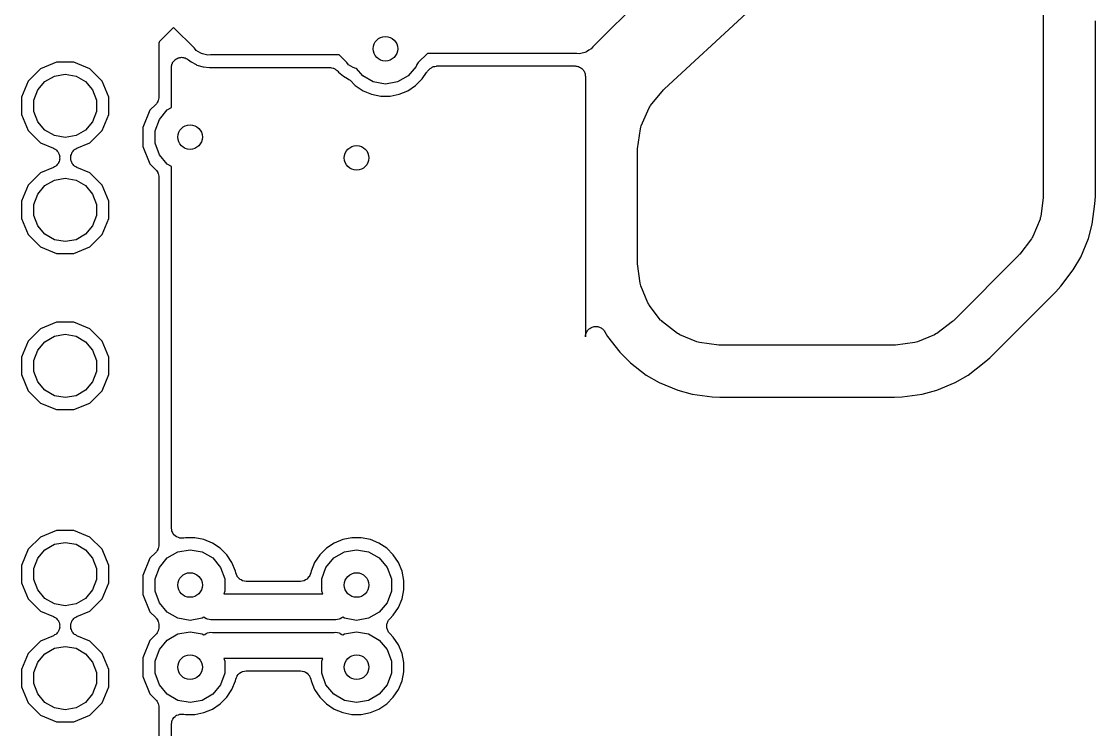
# Model space of a CAD drawing. Extents: x 50 to 248, y -151 to -36.
# Drawn here: x 104.34 to 130.56, y -84.82 to -67.54 of the extents above; entities that cross this region are included whole.
import ezdxf

# ---------------------------------------------------------------- set-up
doc = ezdxf.new("R2010")
doc.units = 0
doc.header["$MEASUREMENT"] = 0
doc.layers.add('BLACK', color=7, linetype='CONTINUOUS')

msp = doc.modelspace()

# ---------------------------------------------------------------- linework, layer by layer
at = {"layer": 'BLACK', "linetype": 'CONTINUOUS'}
for p, q in [((129.286, -60.399), (129.286, -71.7989)), ((120.007, -66.4415), (118.292, -68.1561)), ((120.036, -69.1807), (122.032, -67.3384)), ((130.556, -67.564), (130.56, -67.5421)), ((130.556, -71.8073), (130.556, -67.564)), ((130.56, -67.5421), (130.56, -67.5199)), ((108.055, -67.6812), (107.714, -68.0223)), ((108.565, -68.1909), (108.055, -67.6812)), ((107.701, -68.0419), (107.696, -68.065)), ((107.696, -68.065), (107.696, -69.3817)), ((107.714, -68.0223), (107.701, -68.0419)), ((118.292, -68.1561), (118.25, -68.2069)), ((108.165, -68.4278), (108.189, -68.4234)), ((108.189, -68.4234), (108.211, -68.4154)), ((108.211, -68.4154), (108.232, -68.4154)), ((108.232, -68.4154), (108.252, -68.4115)), ((108.252, -68.4115), (108.275, -68.4154)), ((108.275, -68.4154), (108.299, -68.4154)), ((108.299, -68.4154), (108.318, -68.4225)), ((108.318, -68.4225), (108.339, -68.4259)), ((108.339, -68.4259), (108.36, -68.4375)), ((108.607, -68.2417), (108.565, -68.1909)), ((108.665, -68.2749), (108.607, -68.2417)), ((108.719, -68.313), (108.665, -68.2749)), ((108.741, -68.3187), (108.719, -68.313)), ((108.76, -68.3299), (108.741, -68.3187)), ((108.825, -68.3414), (108.76, -68.3299)), ((108.889, -68.3586), (108.825, -68.3414)), ((108.955, -68.3528), (108.889, -68.3586)), ((112.096, -68.3528), (108.955, -68.3528)), ((112.284, -68.5409), (112.096, -68.3528)), ((114.253, -68.318), (114.03, -68.5409)), ((117.901, -68.318), (114.253, -68.318)), ((117.968, -68.3238), (117.901, -68.318)), ((118.032, -68.3066), (117.968, -68.3238)), ((118.097, -68.2951), (118.032, -68.3066)), ((118.116, -68.2839), (118.097, -68.2951)), ((118.138, -68.2781), (118.116, -68.2839)), ((118.192, -68.2401), (118.138, -68.2781)), ((118.25, -68.2069), (118.192, -68.2401)), ((105.198, -68.5292), (104.806, -68.6916)), ((105.622, -68.5292), (105.198, -68.5292)), ((106.014, -68.6916), (105.622, -68.5292)), ((108.001, -68.6655), (108.004, -68.645)), ((108.001, -69.6405), (108.001, -68.6655)), ((108.004, -68.6241), (108.012, -68.6019)), ((108.004, -68.645), (108.004, -68.6241)), ((108.012, -68.6019), (108.016, -68.5786)), ((108.016, -68.5786), (108.027, -68.5606)), ((108.027, -68.5606), (108.033, -68.5409)), ((108.033, -68.5409), (108.048, -68.5227)), ((108.048, -68.5227), (108.06, -68.5022)), ((108.06, -68.5022), (108.076, -68.4888)), ((108.076, -68.4888), (108.089, -68.4727)), ((108.089, -68.4727), (108.11, -68.4607)), ((108.11, -68.4607), (108.128, -68.4455)), ((108.128, -68.4455), (108.147, -68.4384)), ((108.147, -68.4384), (108.165, -68.4278)), ((108.36, -68.4375), (108.382, -68.4455)), ((108.382, -68.4455), (108.398, -68.4589)), ((108.398, -68.4589), (108.416, -68.4692)), ((108.416, -68.4692), (108.484, -68.5252)), ((108.484, -68.5252), (108.605, -68.5897)), ((108.605, -68.5897), (108.624, -68.5999)), ((108.624, -68.5999), (108.776, -68.646)), ((108.776, -68.646), (108.934, -68.6615)), ((108.934, -68.6615), (108.961, -68.6588)), ((108.961, -68.6588), (108.973, -68.6598)), ((108.973, -68.6598), (108.986, -68.6576)), ((108.986, -68.6576), (111.864, -68.6576)), ((111.864, -68.6576), (111.875, -68.6596)), ((111.875, -68.6596), (111.886, -68.6586)), ((111.886, -68.6586), (111.91, -68.665)), ((111.91, -68.665), (111.914, -68.6651)), ((111.914, -68.6651), (111.921, -68.6676)), ((111.921, -68.6676), (111.951, -68.6729)), ((111.951, -68.6729), (111.961, -68.6785)), ((111.961, -68.6785), (111.972, -68.6814)), ((111.972, -68.6814), (111.988, -68.6928)), ((112.326, -68.5917), (112.284, -68.5409)), ((112.384, -68.6249), (112.326, -68.5917)), ((112.438, -68.6629), (112.384, -68.6249)), ((112.46, -68.6687), (112.438, -68.6629)), ((112.479, -68.6799), (112.46, -68.6687)), ((112.524, -68.6878), (112.479, -68.6799)), ((112.672, -68.864), (112.524, -68.6878)), ((113.974, -68.6344), (113.781, -68.864)), ((113.991, -68.5876), (113.974, -68.6344)), ((114.03, -68.5409), (113.991, -68.5876)), ((114.314, -68.6908), (114.321, -68.6822)), ((114.321, -68.6822), (114.35, -68.6656)), ((114.35, -68.6656), (114.377, -68.6466)), ((114.377, -68.6466), (114.388, -68.6437)), ((114.388, -68.6437), (114.398, -68.6381)), ((114.398, -68.6381), (114.43, -68.6324)), ((114.43, -68.6324), (114.462, -68.6238)), ((114.462, -68.6238), (114.474, -68.6247)), ((114.474, -68.6247), (114.485, -68.6228)), ((114.485, -68.6228), (117.856, -68.6228)), ((117.856, -68.6228), (117.878, -68.6267)), ((117.878, -68.6267), (117.9, -68.6267)), ((117.9, -68.6267), (117.921, -68.6343)), ((117.921, -68.6343), (117.943, -68.6381)), ((117.943, -68.6381), (117.962, -68.6492)), ((117.962, -68.6492), (117.983, -68.6568)), ((117.983, -68.6568), (118, -68.6711)), ((118, -68.6711), (118.019, -68.6822)), ((118.019, -68.6822), (118.034, -68.6992)), ((104.806, -68.6916), (104.506, -68.9917)), ((104.913, -69.0033), (105.145, -68.8689)), ((105.145, -68.8689), (105.41, -68.8222)), ((105.41, -68.8222), (105.675, -68.8689)), ((105.675, -68.8689), (105.907, -69.0033)), ((106.314, -68.9917), (106.014, -68.6916)), ((111.988, -68.6928), (111.997, -68.6961)), ((111.997, -68.6961), (112.008, -68.7057)), ((112.008, -68.7057), (112.028, -68.717)), ((112.028, -68.717), (112.035, -68.7256)), ((112.035, -68.7256), (112.044, -68.732)), ((112.044, -68.732), (112.047, -68.7351)), ((112.047, -68.7351), (112.054, -68.7454)), ((112.054, -68.7454), (112.064, -68.7536)), ((112.064, -68.7536), (112.081, -68.7746)), ((112.081, -68.7746), (112.204, -68.8752)), ((112.204, -68.8752), (112.304, -68.9289)), ((112.304, -68.9289), (112.333, -68.952)), ((112.931, -69.0139), (112.672, -68.864)), ((113.781, -68.864), (113.522, -69.0139)), ((113.963, -69.0998), (114.123, -68.9389)), ((114.123, -68.9389), (114.227, -68.7833)), ((114.227, -68.7833), (114.236, -68.7743)), ((114.236, -68.7743), (114.242, -68.7633)), ((114.242, -68.7633), (114.25, -68.7536)), ((114.25, -68.7536), (114.26, -68.7454)), ((114.26, -68.7454), (114.267, -68.7351)), ((114.267, -68.7351), (114.305, -68.6972)), ((114.305, -68.6972), (114.314, -68.6908)), ((118.034, -68.6992), (118.051, -68.7135)), ((118.051, -68.7135), (118.062, -68.7328)), ((118.062, -68.7328), (118.076, -68.7498)), ((118.076, -68.7498), (118.084, -68.7707)), ((118.084, -68.7707), (118.095, -68.7899)), ((118.095, -68.7899), (118.099, -68.8118)), ((118.099, -68.8118), (118.106, -68.8327)), ((118.106, -68.8327), (118.106, -68.8549)), ((118.106, -68.8549), (118.11, -68.8768)), ((118.11, -68.8768), (118.11, -75.2361)), ((104.506, -68.9917), (104.343, -69.3838)), ((104.648, -69.4616), (104.74, -69.2091)), ((104.74, -69.2091), (104.913, -69.0033)), ((105.907, -69.0033), (106.08, -69.2091)), ((106.08, -69.2091), (106.172, -69.4616)), ((106.477, -69.3838), (106.314, -68.9917)), ((112.333, -68.952), (112.364, -68.9733)), ((112.364, -68.9733), (112.49, -69.0998)), ((112.49, -69.0998), (112.68, -69.2262)), ((113.227, -69.0659), (112.931, -69.0139)), ((113.522, -69.0139), (113.227, -69.0659)), ((113.774, -69.2262), (113.963, -69.0998)), ((119.698, -69.5892), (120.012, -69.2061)), ((120.012, -69.2061), (120.026, -69.1947)), ((120.026, -69.1947), (120.036, -69.1807)), ((104.343, -69.3838), (104.343, -69.8082)), ((104.648, -69.7304), (104.648, -69.4616)), ((106.172, -69.4616), (106.172, -69.7304)), ((106.477, -69.8082), (106.477, -69.3838)), ((107.681, -69.4685), (107.675, -69.4782)), ((107.686, -69.4358), (107.681, -69.4685)), ((107.695, -69.4038), (107.686, -69.4358)), ((107.696, -69.3817), (107.694, -69.3927)), ((107.694, -69.3927), (107.695, -69.4038)), ((112.68, -69.2262), (112.89, -69.3132)), ((112.89, -69.3132), (113.113, -69.3576)), ((113.113, -69.3576), (113.34, -69.3576)), ((113.34, -69.3576), (113.563, -69.3132)), ((113.563, -69.3132), (113.774, -69.2262)), ((104.74, -69.9829), (104.648, -69.7304)), ((106.172, -69.7304), (106.08, -69.9829)), ((107.479, -69.7039), (107.303, -70.1283)), ((107.622, -69.5613), (107.479, -69.7039)), ((107.628, -69.5521), (107.622, -69.5613)), ((107.637, -69.5449), (107.628, -69.5521)), ((107.653, -69.5162), (107.637, -69.5449)), ((107.672, -69.489), (107.653, -69.5162)), ((107.675, -69.4782), (107.672, -69.489)), ((107.711, -69.9264), (107.903, -69.6968)), ((107.903, -69.6968), (108.001, -69.6405)), ((119.469, -70.0866), (119.661, -69.6486)), ((119.661, -69.6486), (119.68, -69.6196)), ((119.68, -69.6196), (119.698, -69.5892)), ((104.343, -69.8082), (104.506, -70.2003)), ((104.913, -70.1887), (104.74, -69.9829)), ((106.08, -69.9829), (105.907, -70.1887)), ((106.314, -70.2003), (106.477, -69.8082)), ((107.608, -70.2081), (107.711, -69.9264)), ((104.506, -70.2003), (104.806, -70.5004)), ((105.145, -70.3231), (104.913, -70.1887)), ((105.907, -70.1887), (105.675, -70.3231)), ((106.014, -70.5004), (106.314, -70.2003)), ((107.303, -70.1283), (107.303, -70.5877)), ((107.608, -70.5079), (107.608, -70.2081)), ((119.382, -70.6448), (119.45, -70.1537)), ((119.45, -70.1537), (119.461, -70.1205)), ((119.461, -70.1205), (119.469, -70.0866)), ((104.806, -70.5004), (105.122, -70.6313)), ((105.41, -70.3698), (105.145, -70.3231)), ((105.675, -70.3231), (105.41, -70.3698)), ((105.698, -70.6313), (106.014, -70.5004)), ((107.711, -70.7896), (107.608, -70.5079)), ((105.122, -70.6313), (105.15, -70.6492)), ((105.15, -70.6492), (105.179, -70.6645)), ((105.179, -70.6645), (105.187, -70.6727)), ((105.187, -70.6727), (105.196, -70.6787)), ((105.196, -70.6787), (105.216, -70.7051)), ((105.216, -70.7051), (105.239, -70.7295)), ((105.239, -70.7295), (105.243, -70.7399)), ((105.243, -70.7399), (105.25, -70.7487)), ((105.25, -70.7487), (105.26, -70.7804)), ((105.26, -70.7804), (105.273, -70.811)), ((105.547, -70.811), (105.56, -70.7804)), ((105.56, -70.7804), (105.57, -70.7487)), ((105.57, -70.7487), (105.577, -70.7398)), ((105.577, -70.7398), (105.581, -70.7295)), ((105.581, -70.7295), (105.604, -70.7051)), ((105.604, -70.7051), (105.624, -70.6787)), ((105.624, -70.6787), (105.633, -70.6727)), ((105.633, -70.6727), (105.641, -70.6645)), ((105.641, -70.6645), (105.67, -70.6492)), ((105.67, -70.6492), (105.698, -70.6313)), ((107.303, -70.5877), (107.479, -71.0121)), ((119.38, -70.6797), (119.383, -70.6624)), ((119.38, -73.4214), (119.38, -70.6797)), ((119.383, -70.6624), (119.382, -70.6448)), ((105.216, -71.0269), (105.196, -71.0533)), ((105.239, -71.0025), (105.216, -71.0269)), ((105.243, -70.9921), (105.239, -71.0025)), ((105.25, -70.9833), (105.243, -70.9921)), ((105.26, -70.9516), (105.25, -70.9833)), ((105.273, -70.921), (105.26, -70.9516)), ((105.273, -70.811), (105.273, -70.8222)), ((105.273, -70.8222), (105.276, -70.8328)), ((105.276, -70.8992), (105.273, -70.9098)), ((105.273, -70.9098), (105.273, -70.921)), ((105.276, -70.8328), (105.275, -70.866)), ((105.275, -70.866), (105.276, -70.8992)), ((105.544, -70.8328), (105.547, -70.8222)), ((105.545, -70.866), (105.544, -70.8328)), ((105.544, -70.8992), (105.545, -70.866)), ((105.547, -70.9098), (105.544, -70.8992)), ((105.547, -70.8222), (105.547, -70.811)), ((105.547, -70.921), (105.547, -70.9098)), ((105.56, -70.9516), (105.547, -70.921)), ((105.57, -70.9833), (105.56, -70.9516)), ((105.577, -70.9922), (105.57, -70.9833)), ((105.581, -71.0025), (105.577, -70.9922)), ((105.604, -71.0269), (105.581, -71.0025)), ((105.624, -71.0533), (105.604, -71.0269)), ((107.479, -71.0121), (107.622, -71.1547)), ((107.903, -71.0192), (107.711, -70.7896)), ((108.001, -71.0755), (107.903, -71.0192)), ((104.806, -71.2316), (104.506, -71.5317)), ((105.122, -71.1007), (104.806, -71.2316)), ((105.15, -71.0828), (105.122, -71.1007)), ((105.179, -71.0675), (105.15, -71.0828)), ((105.187, -71.0593), (105.179, -71.0675)), ((105.196, -71.0533), (105.187, -71.0593)), ((105.633, -71.0593), (105.624, -71.0533)), ((105.641, -71.0675), (105.633, -71.0593)), ((105.67, -71.0828), (105.641, -71.0675)), ((105.698, -71.1007), (105.67, -71.0828)), ((106.014, -71.2316), (105.698, -71.1007)), ((106.314, -71.5317), (106.014, -71.2316)), ((107.622, -71.1547), (107.628, -71.1639)), ((107.628, -71.1639), (107.637, -71.1711)), ((107.637, -71.1711), (107.653, -71.1998)), ((107.653, -71.1998), (107.672, -71.227)), ((107.672, -71.227), (107.675, -71.2378)), ((107.675, -71.2378), (107.681, -71.2475)), ((107.681, -71.2475), (107.686, -71.2802)), ((107.686, -71.2802), (107.695, -71.3122)), ((108.001, -79.8976), (108.001, -71.0755)), ((104.506, -71.5317), (104.343, -71.9238)), ((104.74, -71.7491), (104.913, -71.5433)), ((104.913, -71.5433), (105.145, -71.4089)), ((105.145, -71.4089), (105.41, -71.3622)), ((105.41, -71.3622), (105.675, -71.4089)), ((105.675, -71.4089), (105.907, -71.5433)), ((105.907, -71.5433), (106.08, -71.7491)), ((106.477, -71.9238), (106.314, -71.5317)), ((107.695, -71.3122), (107.694, -71.3233)), ((107.694, -71.3233), (107.696, -71.3343)), ((107.696, -71.3343), (107.696, -80.3173)), ((104.648, -72.0016), (104.74, -71.7491)), ((106.08, -71.7491), (106.172, -72.0016)), ((129.284, -71.8321), (129.222, -72.3001)), ((129.286, -71.7989), (129.283, -71.8154)), ((129.283, -71.8154), (129.284, -71.8321)), ((130.544, -71.9896), (130.556, -71.8073)), ((104.343, -71.9238), (104.343, -72.3482)), ((104.648, -72.2704), (104.648, -72.0016)), ((106.172, -72.0016), (106.172, -72.2704)), ((106.477, -72.3482), (106.477, -71.9238)), ((130.479, -72.4825), (130.544, -71.9896)), ((104.343, -72.3482), (104.506, -72.7403)), ((104.74, -72.5229), (104.648, -72.2704)), ((106.172, -72.2704), (106.08, -72.5229)), ((106.314, -72.7403), (106.477, -72.3482)), ((129.212, -72.3317), (129.205, -72.3641)), ((129.222, -72.3001), (129.212, -72.3317)), ((104.913, -72.7287), (104.74, -72.5229)), ((106.08, -72.5229), (105.907, -72.7287)), ((129.205, -72.3641), (129.031, -72.7847)), ((130.385, -72.8346), (130.479, -72.4825)), ((104.506, -72.7403), (104.806, -73.0404)), ((105.145, -72.8631), (104.913, -72.7287)), ((105.41, -72.9098), (105.145, -72.8631)), ((105.675, -72.8631), (105.41, -72.9098)), ((105.907, -72.7287), (105.675, -72.8631)), ((106.014, -73.0404), (106.314, -72.7403)), ((128.998, -72.8421), (128.71, -73.2166)), ((129.013, -72.8127), (128.998, -72.8421)), ((129.031, -72.7847), (129.013, -72.8127)), ((130.198, -73.2862), (130.385, -72.8346)), ((104.806, -73.0404), (105.198, -73.2028)), ((105.622, -73.2028), (106.014, -73.0404)), ((105.198, -73.2028), (105.622, -73.2028)), ((128.688, -73.2416), (127.09, -74.8404)), ((128.698, -73.2279), (128.688, -73.2416)), ((128.71, -73.2166), (128.698, -73.2279)), ((130.015, -73.6019), (130.198, -73.2862)), ((119.383, -73.4378), (119.38, -73.4214)), ((119.382, -73.4545), (119.383, -73.4378)), ((119.444, -73.9225), (119.382, -73.4545)), ((129.713, -73.9963), (130.015, -73.6019)), ((119.454, -73.9541), (119.444, -73.9225)), ((119.461, -73.9865), (119.454, -73.9541)), ((119.635, -74.4071), (119.461, -73.9865)), ((127.982, -75.7444), (129.592, -74.1337)), ((129.592, -74.1337), (129.713, -73.9963)), ((119.653, -74.4351), (119.635, -74.4071)), ((119.668, -74.4645), (119.653, -74.4351)), ((119.945, -74.8257), (119.668, -74.4645)), ((105.198, -74.8792), (104.806, -75.0416)), ((105.622, -74.8792), (105.198, -74.8792)), ((106.014, -75.0416), (105.622, -74.8792)), ((119.97, -74.8481), (119.945, -74.8257)), ((119.992, -74.8726), (119.97, -74.8481)), ((120.353, -75.1497), (119.992, -74.8726)), ((127.065, -74.8623), (126.69, -75.1497)), ((127.076, -74.85), (127.065, -74.8623)), ((127.09, -74.8404), (127.076, -74.85)), ((104.806, -75.0416), (104.506, -75.3417)), ((104.913, -75.3533), (105.145, -75.2189)), ((105.145, -75.2189), (105.41, -75.1722)), ((105.41, -75.1722), (105.675, -75.2189)), ((105.675, -75.2189), (105.907, -75.3533)), ((106.314, -75.3417), (106.014, -75.0416)), ((118.11, -75.2361), (118.114, -75.2142)), ((118.114, -75.192), (118.121, -75.1711)), ((118.114, -75.2142), (118.114, -75.192)), ((118.121, -75.1711), (118.125, -75.1492)), ((118.125, -75.1492), (118.136, -75.1299)), ((118.136, -75.1299), (118.144, -75.1091)), ((118.144, -75.1091), (118.158, -75.092)), ((118.158, -75.092), (118.169, -75.0728)), ((118.169, -75.0728), (118.186, -75.0585)), ((118.186, -75.0585), (118.201, -75.0415)), ((118.201, -75.0415), (118.22, -75.0304)), ((118.22, -75.0304), (118.237, -75.0161)), ((118.237, -75.0161), (118.258, -75.0085)), ((118.258, -75.0085), (118.277, -74.9974)), ((118.277, -74.9974), (118.299, -74.9935)), ((118.299, -74.9935), (118.32, -74.9859)), ((118.32, -74.9859), (118.342, -74.9859)), ((118.342, -74.9859), (118.364, -74.9821)), ((118.364, -74.9821), (118.386, -74.9859)), ((118.386, -74.9859), (118.408, -74.9859)), ((118.408, -74.9859), (118.429, -74.9935)), ((118.429, -74.9935), (118.451, -74.9974)), ((118.451, -74.9974), (118.47, -75.0085)), ((118.47, -75.0085), (118.491, -75.0161)), ((118.491, -75.0161), (118.508, -75.0304)), ((118.508, -75.0304), (118.527, -75.0415)), ((118.527, -75.0415), (118.542, -75.0585)), ((118.542, -75.0585), (118.559, -75.0728)), ((118.559, -75.0728), (118.57, -75.092)), ((118.57, -75.092), (118.584, -75.1091)), ((118.584, -75.1091), (118.651, -75.2243)), ((118.651, -75.2243), (118.948, -75.6121)), ((120.383, -75.165), (120.353, -75.1497)), ((120.411, -75.1828), (120.383, -75.165)), ((120.831, -75.3571), (120.411, -75.1828)), ((126.633, -75.1828), (126.212, -75.3571)), ((126.661, -75.165), (126.633, -75.1828)), ((126.69, -75.1497), (126.661, -75.165)), ((104.506, -75.3417), (104.343, -75.7338)), ((104.74, -75.5591), (104.913, -75.3533)), ((105.907, -75.3533), (106.08, -75.5591)), ((106.477, -75.7338), (106.314, -75.3417)), ((120.864, -75.3642), (120.831, -75.3571)), ((120.896, -75.3742), (120.864, -75.3642)), ((121.363, -75.4358), (120.896, -75.3742)), ((121.38, -75.4351), (121.363, -75.4358)), ((121.397, -75.438), (121.38, -75.4351)), ((125.647, -75.438), (121.397, -75.438)), ((125.663, -75.4351), (125.647, -75.438)), ((125.68, -75.4358), (125.663, -75.4351)), ((126.148, -75.3742), (125.68, -75.4358)), ((126.18, -75.3642), (126.148, -75.3742)), ((126.212, -75.3571), (126.18, -75.3642)), ((104.343, -75.7338), (104.343, -76.1582)), ((104.648, -75.8116), (104.74, -75.5591)), ((106.08, -75.5591), (106.172, -75.8116)), ((106.477, -76.1582), (106.477, -75.7338)), ((118.948, -75.6121), (119.206, -75.8699)), ((127.844, -75.8648), (127.982, -75.7444)), ((104.648, -76.0804), (104.648, -75.8116)), ((106.172, -75.8116), (106.172, -76.0804)), ((119.206, -75.8699), (119.594, -76.1675)), ((127.45, -76.1675), (127.844, -75.8648)), ((104.343, -76.1582), (104.506, -76.5503)), ((104.74, -76.3329), (104.648, -76.0804)), ((106.172, -76.0804), (106.08, -76.3329)), ((106.314, -76.5503), (106.477, -76.1582)), ((119.594, -76.1675), (119.909, -76.3497)), ((127.134, -76.3497), (127.45, -76.1675)), ((104.506, -76.5503), (104.806, -76.8504)), ((104.913, -76.5387), (104.74, -76.3329)), ((105.145, -76.6731), (104.913, -76.5387)), ((105.907, -76.5387), (105.675, -76.6731)), ((106.08, -76.3329), (105.907, -76.5387)), ((106.014, -76.8504), (106.314, -76.5503)), ((119.909, -76.3497), (120.361, -76.5368)), ((120.361, -76.5368), (120.713, -76.6312)), ((126.33, -76.6312), (126.683, -76.5368)), ((126.683, -76.5368), (127.134, -76.3497)), ((105.41, -76.7198), (105.145, -76.6731)), ((105.675, -76.6731), (105.41, -76.7198)), ((120.713, -76.6312), (121.206, -76.696)), ((121.206, -76.696), (121.388, -76.708)), ((121.388, -76.708), (125.655, -76.708)), ((125.655, -76.708), (125.838, -76.696)), ((125.838, -76.696), (126.33, -76.6312)), ((104.806, -76.8504), (105.198, -77.0128)), ((105.198, -77.0128), (105.622, -77.0128)), ((105.622, -77.0128), (106.014, -76.8504)), ((105.198, -79.9592), (104.806, -80.1216)), ((105.622, -79.9592), (105.198, -79.9592)), ((106.014, -80.1216), (105.622, -79.9592)), ((108.001, -79.9004), (108.001, -79.8976)), ((108.001, -79.9032), (108.001, -79.9004)), ((108.009, -79.9437), (108.001, -79.9032)), ((108.016, -79.9845), (108.009, -79.9437)), ((104.806, -80.1216), (104.506, -80.4217)), ((106.314, -80.4217), (106.014, -80.1216)), ((108.018, -79.9869), (108.016, -79.9845)), ((108.018, -79.9897), (108.018, -79.9869)), ((108.04, -80.0251), (108.018, -79.9897)), ((108.06, -80.0609), (108.04, -80.0251)), ((108.062, -80.0627), (108.06, -80.0609)), ((108.064, -80.0651), (108.062, -80.0627)), ((108.096, -80.091), (108.064, -80.0651)), ((108.128, -80.1176), (108.096, -80.091)), ((108.13, -80.1185), (108.128, -80.1176)), ((108.133, -80.1203), (108.13, -80.1185)), ((108.172, -80.1336), (108.133, -80.1203)), ((108.211, -80.1478), (108.172, -80.1336)), ((108.214, -80.1478), (108.211, -80.1478)), ((108.216, -80.1487), (108.214, -80.1478)), ((108.258, -80.1478), (108.216, -80.1487)), ((108.299, -80.1478), (108.258, -80.1478)), ((108.302, -80.1468), (108.299, -80.1478)), ((108.304, -80.1467), (108.302, -80.1468)), ((108.344, -80.1388), (108.304, -80.1467)), ((108.572, -80.1388), (108.344, -80.1388)), ((108.795, -80.1832), (108.572, -80.1388)), ((109.005, -80.2702), (108.795, -80.1832)), ((112.185, -80.1832), (111.975, -80.2702)), ((112.408, -80.1388), (112.185, -80.1832)), ((112.636, -80.1388), (112.408, -80.1388)), ((112.859, -80.1832), (112.636, -80.1388)), ((113.069, -80.2702), (112.859, -80.1832)), ((104.506, -80.4217), (104.343, -80.8138)), ((104.74, -80.6391), (104.913, -80.4333)), ((104.913, -80.4333), (105.145, -80.2989)), ((105.145, -80.2989), (105.41, -80.2522)), ((105.41, -80.2522), (105.675, -80.2989)), ((105.675, -80.2989), (105.907, -80.4333)), ((105.907, -80.4333), (106.08, -80.6391)), ((106.477, -80.8138), (106.314, -80.4217)), ((107.637, -80.4805), (107.628, -80.4877)), ((107.653, -80.4518), (107.637, -80.4805)), ((107.672, -80.4246), (107.653, -80.4518)), ((107.675, -80.4138), (107.672, -80.4246)), ((107.681, -80.4041), (107.675, -80.4138)), ((107.686, -80.3714), (107.681, -80.4041)), ((107.695, -80.3394), (107.686, -80.3714)), ((107.696, -80.3173), (107.694, -80.3283)), ((107.694, -80.3283), (107.695, -80.3394)), ((107.903, -80.6324), (108.163, -80.4825)), ((108.163, -80.4825), (108.458, -80.4305)), ((108.458, -80.4305), (108.753, -80.4825)), ((108.753, -80.4825), (109.013, -80.6324)), ((109.194, -80.3966), (109.005, -80.2702)), ((109.355, -80.5575), (109.194, -80.3966)), ((111.786, -80.3966), (111.625, -80.5575)), ((111.975, -80.2702), (111.786, -80.3966)), ((111.967, -80.6324), (112.227, -80.4825)), ((112.227, -80.4825), (112.522, -80.4305)), ((112.522, -80.4305), (112.817, -80.4825)), ((112.817, -80.4825), (113.077, -80.6324)), ((113.258, -80.3966), (113.069, -80.2702)), ((113.419, -80.5575), (113.258, -80.3966)), ((104.648, -80.8916), (104.74, -80.6391)), ((106.08, -80.6391), (106.172, -80.8916)), ((107.479, -80.6395), (107.303, -81.0639)), ((107.622, -80.4969), (107.479, -80.6395)), ((107.628, -80.4877), (107.622, -80.4969)), ((107.711, -80.862), (107.903, -80.6324)), ((109.013, -80.6324), (109.205, -80.862)), ((109.481, -80.7466), (109.355, -80.5575)), ((109.568, -80.9568), (109.481, -80.7466)), ((111.499, -80.7466), (111.412, -80.9568)), ((111.625, -80.5575), (111.499, -80.7466)), ((111.775, -80.862), (111.967, -80.6324)), ((113.077, -80.6324), (113.269, -80.862)), ((113.545, -80.7466), (113.419, -80.5575)), ((113.632, -80.9568), (113.545, -80.7466)), ((104.343, -80.8138), (104.343, -81.2382)), ((104.648, -81.1604), (104.648, -80.8916)), ((106.172, -80.8916), (106.172, -81.1604)), ((106.477, -81.2382), (106.477, -80.8138)), ((107.608, -81.1437), (107.711, -80.862)), ((109.205, -80.862), (109.308, -81.1437)), ((109.577, -80.9994), (109.568, -80.9568)), ((109.592, -81.0379), (109.577, -80.9994)), ((111.403, -80.9994), (111.388, -81.0379)), ((111.412, -80.9568), (111.403, -80.9994)), ((111.672, -81.1437), (111.775, -80.862)), ((113.269, -80.862), (113.372, -81.1437)), ((113.677, -81.1799), (113.632, -80.9568)), ((104.343, -81.2382), (104.506, -81.6303)), ((104.74, -81.4129), (104.648, -81.1604)), ((106.172, -81.1604), (106.08, -81.4129)), ((106.314, -81.6303), (106.477, -81.2382)), ((107.303, -81.0639), (107.303, -81.5233)), ((107.608, -81.4435), (107.608, -81.1437)), ((109.308, -81.1437), (109.308, -81.4435)), ((109.606, -81.0768), (109.592, -81.0379)), ((109.608, -81.079), (109.606, -81.0768)), ((109.609, -81.0816), (109.608, -81.079)), ((109.636, -81.1127), (109.609, -81.0816)), ((109.663, -81.1444), (109.636, -81.1127)), ((109.665, -81.1458), (109.663, -81.1444)), ((109.667, -81.1479), (109.665, -81.1458)), ((109.703, -81.1678), (109.667, -81.1479)), ((109.739, -81.1885), (109.703, -81.1678)), ((109.742, -81.189), (109.739, -81.1885)), ((109.744, -81.1903), (109.742, -81.189)), ((109.785, -81.1966), (109.744, -81.1903)), ((109.826, -81.2038), (109.785, -81.1966)), ((111.154, -81.2038), (109.826, -81.2038)), ((111.195, -81.1966), (111.154, -81.2038)), ((111.236, -81.1903), (111.195, -81.1966)), ((111.238, -81.189), (111.236, -81.1903)), ((111.241, -81.1885), (111.238, -81.189)), ((111.277, -81.1678), (111.241, -81.1885)), ((111.313, -81.1479), (111.277, -81.1678)), ((111.315, -81.1458), (111.313, -81.1479)), ((111.317, -81.1444), (111.315, -81.1458)), ((111.344, -81.1127), (111.317, -81.1444)), ((111.371, -81.0816), (111.344, -81.1127)), ((111.372, -81.079), (111.371, -81.0816)), ((111.374, -81.0768), (111.372, -81.079)), ((111.388, -81.0379), (111.374, -81.0768)), ((111.672, -81.4435), (111.672, -81.1437)), ((113.372, -81.1437), (113.372, -81.4435)), ((113.677, -81.4073), (113.677, -81.1799)), ((104.913, -81.6187), (104.74, -81.4129)), ((106.08, -81.4129), (105.907, -81.6187)), ((107.303, -81.5233), (107.479, -81.9477)), ((107.711, -81.7252), (107.608, -81.4435)), ((109.308, -81.4435), (109.284, -81.5086)), ((109.284, -81.5086), (111.696, -81.5086)), ((111.696, -81.5086), (111.672, -81.4435)), ((113.372, -81.4435), (113.269, -81.7252)), ((113.632, -81.6304), (113.677, -81.4073)), ((104.506, -81.6303), (104.806, -81.9304)), ((105.145, -81.7531), (104.913, -81.6187)), ((105.41, -81.7998), (105.145, -81.7531)), ((105.675, -81.7531), (105.41, -81.7998)), ((105.907, -81.6187), (105.675, -81.7531)), ((106.014, -81.9304), (106.314, -81.6303)), ((107.903, -81.9548), (107.711, -81.7252)), ((113.269, -81.7252), (113.077, -81.9548)), ((113.545, -81.8406), (113.632, -81.6304)), ((104.806, -81.9304), (105.122, -82.0613)), ((105.698, -82.0613), (106.014, -81.9304)), ((107.479, -81.9477), (107.622, -82.0903)), ((108.163, -82.1047), (107.903, -81.9548)), ((113.077, -81.9548), (112.817, -82.1047)), ((113.332, -82.1164), (113.419, -82.0297)), ((113.419, -82.0297), (113.545, -81.8406)), ((105.122, -82.0613), (105.15, -82.0792)), ((105.15, -82.0792), (105.179, -82.0945)), ((105.179, -82.0945), (105.187, -82.1027)), ((105.187, -82.1027), (105.196, -82.1087)), ((105.196, -82.1087), (105.216, -82.1351)), ((105.216, -82.1351), (105.239, -82.1595)), ((105.239, -82.1595), (105.243, -82.1699)), ((105.243, -82.1699), (105.25, -82.1787)), ((105.25, -82.1787), (105.26, -82.2104)), ((105.26, -82.2104), (105.273, -82.241)), ((105.273, -82.241), (105.273, -82.2522)), ((105.273, -82.2522), (105.276, -82.2628)), ((105.276, -82.2628), (105.275, -82.296)), ((105.275, -82.296), (105.276, -82.3292)), ((105.544, -82.2628), (105.547, -82.2522)), ((105.545, -82.296), (105.544, -82.2628)), ((105.544, -82.3292), (105.545, -82.296)), ((105.547, -82.241), (105.56, -82.2104)), ((105.547, -82.2522), (105.547, -82.241)), ((105.56, -82.2104), (105.57, -82.1787)), ((105.57, -82.1787), (105.577, -82.1698)), ((105.577, -82.1698), (105.581, -82.1595)), ((105.581, -82.1595), (105.604, -82.1351)), ((105.604, -82.1351), (105.624, -82.1087)), ((105.624, -82.1087), (105.633, -82.1027)), ((105.633, -82.1027), (105.641, -82.0945)), ((105.641, -82.0945), (105.67, -82.0792)), ((105.67, -82.0792), (105.698, -82.0613)), ((107.622, -82.0903), (107.628, -82.0995)), ((107.628, -82.0995), (107.637, -82.1067)), ((107.637, -82.1067), (107.653, -82.1354)), ((107.653, -82.1354), (107.672, -82.1626)), ((107.672, -82.1626), (107.675, -82.1734)), ((107.675, -82.1734), (107.681, -82.1831)), ((107.681, -82.1831), (107.686, -82.2158)), ((107.686, -82.2158), (107.695, -82.2478)), ((107.695, -82.2478), (107.694, -82.2589)), ((107.694, -82.2589), (107.696, -82.2699)), ((107.696, -82.2699), (107.696, -82.3221)), ((108.458, -82.1567), (108.163, -82.1047)), ((108.753, -82.1047), (108.458, -82.1567)), ((108.796, -82.0802), (108.753, -82.1047)), ((108.82, -82.0941), (108.796, -82.0802)), ((108.854, -82.1183), (108.82, -82.0941)), ((108.868, -82.122), (108.854, -82.1183)), ((108.88, -82.1291), (108.868, -82.122)), ((108.922, -82.1364), (108.88, -82.1291)), ((108.962, -82.1473), (108.922, -82.1364)), ((109.004, -82.1436), (108.962, -82.1473)), ((111.976, -82.1436), (109.004, -82.1436)), ((112.018, -82.1473), (111.976, -82.1436)), ((112.058, -82.1364), (112.018, -82.1473)), ((112.1, -82.1291), (112.058, -82.1364)), ((112.112, -82.122), (112.1, -82.1291)), ((112.126, -82.1183), (112.112, -82.122)), ((112.16, -82.0941), (112.126, -82.1183)), ((112.184, -82.0802), (112.16, -82.0941)), ((112.227, -82.1047), (112.184, -82.0802)), ((112.522, -82.1567), (112.227, -82.1047)), ((112.817, -82.1047), (112.522, -82.1567)), ((113.259, -82.2739), (113.265, -82.2524)), ((113.261, -82.296), (113.259, -82.2739)), ((113.259, -82.3181), (113.261, -82.296)), ((113.265, -82.3396), (113.259, -82.3181)), ((113.265, -82.2524), (113.267, -82.2303)), ((113.267, -82.2303), (113.276, -82.2101)), ((113.276, -82.2101), (113.282, -82.1887)), ((113.282, -82.1887), (113.294, -82.1705)), ((113.294, -82.1705), (113.304, -82.1503)), ((113.304, -82.1503), (113.32, -82.1346)), ((113.32, -82.1346), (113.332, -82.1164)), ((105.122, -82.5307), (104.806, -82.6616)), ((105.15, -82.5128), (105.122, -82.5307)), ((105.179, -82.4975), (105.15, -82.5128)), ((105.187, -82.4893), (105.179, -82.4975)), ((105.196, -82.4833), (105.187, -82.4893)), ((105.216, -82.4569), (105.196, -82.4833)), ((105.239, -82.4325), (105.216, -82.4569)), ((105.243, -82.4221), (105.239, -82.4325)), ((105.25, -82.4133), (105.243, -82.4221)), ((105.26, -82.3816), (105.25, -82.4133)), ((105.273, -82.351), (105.26, -82.3816)), ((105.276, -82.3292), (105.273, -82.3398)), ((105.273, -82.3398), (105.273, -82.351)), ((105.547, -82.3398), (105.544, -82.3292)), ((105.547, -82.351), (105.547, -82.3398)), ((105.56, -82.3816), (105.547, -82.351)), ((105.57, -82.4133), (105.56, -82.3816)), ((105.577, -82.4222), (105.57, -82.4133)), ((105.581, -82.4325), (105.577, -82.4222)), ((105.604, -82.4569), (105.581, -82.4325)), ((105.624, -82.4833), (105.604, -82.4569)), ((105.633, -82.4893), (105.624, -82.4833)), ((105.641, -82.4975), (105.633, -82.4893)), ((105.67, -82.5128), (105.641, -82.4975)), ((105.698, -82.5307), (105.67, -82.5128)), ((106.014, -82.6616), (105.698, -82.5307)), ((107.622, -82.5017), (107.479, -82.6443)), ((107.628, -82.4925), (107.622, -82.5017)), ((107.637, -82.4853), (107.628, -82.4925)), ((107.653, -82.4566), (107.637, -82.4853)), ((107.672, -82.4294), (107.653, -82.4566)), ((107.675, -82.4186), (107.672, -82.4294)), ((107.681, -82.4089), (107.675, -82.4186)), ((107.686, -82.3762), (107.681, -82.4089)), ((107.695, -82.3442), (107.686, -82.3762)), ((107.696, -82.3221), (107.694, -82.3331)), ((107.694, -82.3331), (107.695, -82.3442)), ((107.903, -82.6372), (108.163, -82.4873)), ((108.163, -82.4873), (108.458, -82.4353)), ((108.458, -82.4353), (108.753, -82.4873)), ((108.753, -82.4873), (108.796, -82.5118)), ((108.796, -82.5118), (108.82, -82.4979)), ((108.82, -82.4979), (108.854, -82.4737)), ((108.854, -82.4737), (108.868, -82.47)), ((108.868, -82.47), (108.88, -82.4629)), ((108.88, -82.4629), (108.922, -82.4556)), ((108.922, -82.4556), (108.962, -82.4447)), ((108.962, -82.4447), (109.004, -82.4484)), ((109.004, -82.4484), (111.976, -82.4484)), ((111.976, -82.4484), (112.018, -82.4447)), ((112.018, -82.4447), (112.058, -82.4556)), ((112.058, -82.4556), (112.1, -82.4629)), ((112.1, -82.4629), (112.112, -82.47)), ((112.112, -82.47), (112.126, -82.4737)), ((112.126, -82.4737), (112.16, -82.4979)), ((112.16, -82.4979), (112.184, -82.5118)), ((112.184, -82.5118), (112.227, -82.4873)), ((112.227, -82.4873), (112.522, -82.4353)), ((112.522, -82.4353), (112.817, -82.4873)), ((112.817, -82.4873), (113.077, -82.6372)), ((113.267, -82.3617), (113.265, -82.3396)), ((113.276, -82.3819), (113.267, -82.3617)), ((113.282, -82.4033), (113.276, -82.3819)), ((113.294, -82.4215), (113.282, -82.4033)), ((113.304, -82.4417), (113.294, -82.4215)), ((113.32, -82.4574), (113.304, -82.4417)), ((113.332, -82.4756), (113.32, -82.4574)), ((113.419, -82.5623), (113.332, -82.4756)), ((113.545, -82.7514), (113.419, -82.5623)), ((104.806, -82.6616), (104.506, -82.9617)), ((104.913, -82.9733), (105.145, -82.8389)), ((105.145, -82.8389), (105.41, -82.7922)), ((105.41, -82.7922), (105.675, -82.8389)), ((105.675, -82.8389), (105.907, -82.9733)), ((106.314, -82.9617), (106.014, -82.6616)), ((107.479, -82.6443), (107.303, -83.0687)), ((107.711, -82.8668), (107.903, -82.6372)), ((113.077, -82.6372), (113.269, -82.8668)), ((113.632, -82.9616), (113.545, -82.7514)), ((104.506, -82.9617), (104.343, -83.3538)), ((104.74, -83.1791), (104.913, -82.9733)), ((105.907, -82.9733), (106.08, -83.1791)), ((106.477, -83.3538), (106.314, -82.9617)), ((107.303, -83.0687), (107.303, -83.5281)), ((107.608, -83.1485), (107.711, -82.8668)), ((111.696, -83.0834), (109.284, -83.0834)), ((109.284, -83.0834), (109.308, -83.1485)), ((111.672, -83.1485), (111.696, -83.0834)), ((113.269, -82.8668), (113.372, -83.1485)), ((113.677, -83.1847), (113.632, -82.9616)), ((104.343, -83.3538), (104.343, -83.7782)), ((104.648, -83.4316), (104.74, -83.1791)), ((106.08, -83.1791), (106.172, -83.4316)), ((106.477, -83.7782), (106.477, -83.3538)), ((107.608, -83.4483), (107.608, -83.1485)), ((109.308, -83.1485), (109.308, -83.4483)), ((111.672, -83.4483), (111.672, -83.1485)), ((113.372, -83.1485), (113.372, -83.4483)), ((113.677, -83.4121), (113.677, -83.1847)), ((104.648, -83.7004), (104.648, -83.4316)), ((106.172, -83.4316), (106.172, -83.7004)), ((107.303, -83.5281), (107.479, -83.9525)), ((107.711, -83.73), (107.608, -83.4483)), ((109.308, -83.4483), (109.205, -83.73)), ((109.568, -83.6352), (109.577, -83.5926)), ((109.577, -83.5926), (109.592, -83.5541)), ((109.592, -83.5541), (109.606, -83.5152)), ((109.606, -83.5152), (109.608, -83.513)), ((109.608, -83.513), (109.609, -83.5104)), ((109.609, -83.5104), (109.636, -83.4793)), ((109.636, -83.4793), (109.663, -83.4476)), ((109.663, -83.4476), (109.665, -83.4462)), ((109.665, -83.4462), (109.667, -83.4441)), ((109.667, -83.4441), (109.703, -83.4242)), ((109.703, -83.4242), (109.739, -83.4035)), ((109.739, -83.4035), (109.742, -83.403)), ((109.742, -83.403), (109.744, -83.4017)), ((109.744, -83.4017), (109.785, -83.3954)), ((109.785, -83.3954), (109.826, -83.3882)), ((109.826, -83.3882), (111.154, -83.3882)), ((111.154, -83.3882), (111.195, -83.3954)), ((111.195, -83.3954), (111.236, -83.4017)), ((111.236, -83.4017), (111.238, -83.403)), ((111.238, -83.403), (111.241, -83.4035)), ((111.241, -83.4035), (111.277, -83.4242)), ((111.277, -83.4242), (111.313, -83.4441)), ((111.313, -83.4441), (111.315, -83.4462)), ((111.315, -83.4462), (111.317, -83.4476)), ((111.317, -83.4476), (111.344, -83.4793)), ((111.344, -83.4793), (111.371, -83.5104)), ((111.371, -83.5104), (111.372, -83.513)), ((111.372, -83.513), (111.374, -83.5152)), ((111.374, -83.5152), (111.388, -83.5541)), ((111.388, -83.5541), (111.403, -83.5926)), ((111.403, -83.5926), (111.412, -83.6352)), ((111.775, -83.73), (111.672, -83.4483)), ((113.372, -83.4483), (113.269, -83.73)), ((113.632, -83.6352), (113.677, -83.4121)), ((104.343, -83.7782), (104.506, -84.1703)), ((104.74, -83.9529), (104.648, -83.7004)), ((106.172, -83.7004), (106.08, -83.9529)), ((106.314, -84.1703), (106.477, -83.7782)), ((107.903, -83.9596), (107.711, -83.73)), ((109.205, -83.73), (109.013, -83.9596)), ((109.355, -84.0345), (109.481, -83.8454)), ((109.481, -83.8454), (109.568, -83.6352)), ((111.412, -83.6352), (111.499, -83.8454)), ((111.499, -83.8454), (111.625, -84.0345)), ((111.967, -83.9596), (111.775, -83.73)), ((113.269, -83.73), (113.077, -83.9596)), ((113.419, -84.0345), (113.545, -83.8454)), ((113.545, -83.8454), (113.632, -83.6352)), ((104.913, -84.1587), (104.74, -83.9529)), ((106.08, -83.9529), (105.907, -84.1587)), ((107.479, -83.9525), (107.622, -84.0951)), ((107.622, -84.0951), (107.628, -84.1043)), ((107.628, -84.1043), (107.637, -84.1115)), ((107.637, -84.1115), (107.653, -84.1402)), ((107.653, -84.1402), (107.672, -84.1674)), ((108.163, -84.1095), (107.903, -83.9596)), ((108.458, -84.1615), (108.163, -84.1095)), ((108.753, -84.1095), (108.458, -84.1615)), ((109.013, -83.9596), (108.753, -84.1095)), ((109.194, -84.1954), (109.355, -84.0345)), ((111.625, -84.0345), (111.786, -84.1954)), ((112.227, -84.1095), (111.967, -83.9596)), ((112.522, -84.1615), (112.227, -84.1095)), ((112.817, -84.1095), (112.522, -84.1615)), ((113.077, -83.9596), (112.817, -84.1095)), ((113.258, -84.1954), (113.419, -84.0345)), ((104.506, -84.1703), (104.806, -84.4704)), ((105.145, -84.2931), (104.913, -84.1587)), ((105.41, -84.3398), (105.145, -84.2931)), ((105.675, -84.2931), (105.41, -84.3398)), ((105.907, -84.1587), (105.675, -84.2931)), ((106.014, -84.4704), (106.314, -84.1703)), ((107.672, -84.1674), (107.675, -84.1782)), ((107.675, -84.1782), (107.681, -84.1879)), ((107.681, -84.1879), (107.686, -84.2206)), ((107.686, -84.2206), (107.695, -84.2526)), ((107.695, -84.2526), (107.694, -84.2637)), ((107.694, -84.2637), (107.696, -84.2747)), ((107.696, -84.2747), (107.696, -103.051)), ((108.572, -84.4532), (108.795, -84.4088)), ((108.795, -84.4088), (109.005, -84.3218)), ((109.005, -84.3218), (109.194, -84.1954)), ((111.786, -84.1954), (111.975, -84.3218)), ((111.975, -84.3218), (112.185, -84.4088)), ((112.185, -84.4088), (112.408, -84.4532)), ((112.636, -84.4532), (112.859, -84.4088)), ((112.859, -84.4088), (113.069, -84.3218)), ((113.069, -84.3218), (113.258, -84.1954)), ((104.806, -84.4704), (105.198, -84.6328)), ((105.198, -84.6328), (105.622, -84.6328)), ((105.622, -84.6328), (106.014, -84.4704)), ((108.001, -84.6888), (108.009, -84.6483)), ((108.009, -84.6483), (108.016, -84.6075)), ((108.016, -84.6075), (108.018, -84.6051)), ((108.018, -84.6023), (108.04, -84.5669)), ((108.018, -84.6051), (108.018, -84.6023)), ((108.04, -84.5669), (108.06, -84.5311)), ((108.06, -84.5311), (108.062, -84.5293)), ((108.062, -84.5293), (108.064, -84.5269)), ((108.064, -84.5269), (108.096, -84.501)), ((108.096, -84.501), (108.128, -84.4744)), ((108.128, -84.4744), (108.13, -84.4734)), ((108.13, -84.4734), (108.133, -84.4717)), ((108.133, -84.4717), (108.172, -84.4584)), ((108.172, -84.4584), (108.211, -84.4442)), ((108.211, -84.4442), (108.214, -84.4442)), ((108.214, -84.4442), (108.216, -84.4433)), ((108.216, -84.4433), (108.258, -84.4442)), ((108.258, -84.4442), (108.299, -84.4442)), ((108.299, -84.4442), (108.302, -84.4452)), ((108.302, -84.4452), (108.304, -84.4453)), ((108.304, -84.4453), (108.344, -84.4532)), ((108.344, -84.4532), (108.572, -84.4532)), ((112.408, -84.4532), (112.636, -84.4532)), ((108.001, -84.6916), (108.001, -84.6888)), ((108.001, -84.6944), (108.001, -84.6916)), ((108.001, -103.131), (108.001, -84.6944))]:
    msp.add_line(p, q, dxfattribs=at)
at = {"layer": 'BLACK'}
for centre in [(113.227, -68.2028), (108.458, -70.358), (112.522, -70.866), (108.458, -81.2936), (112.522, -81.2936), (108.458, -83.2984), (112.522, -83.2984)]:
    msp.add_circle(centre, 0.3, dxfattribs=at)

doc.saveas('drawing.dxf')
